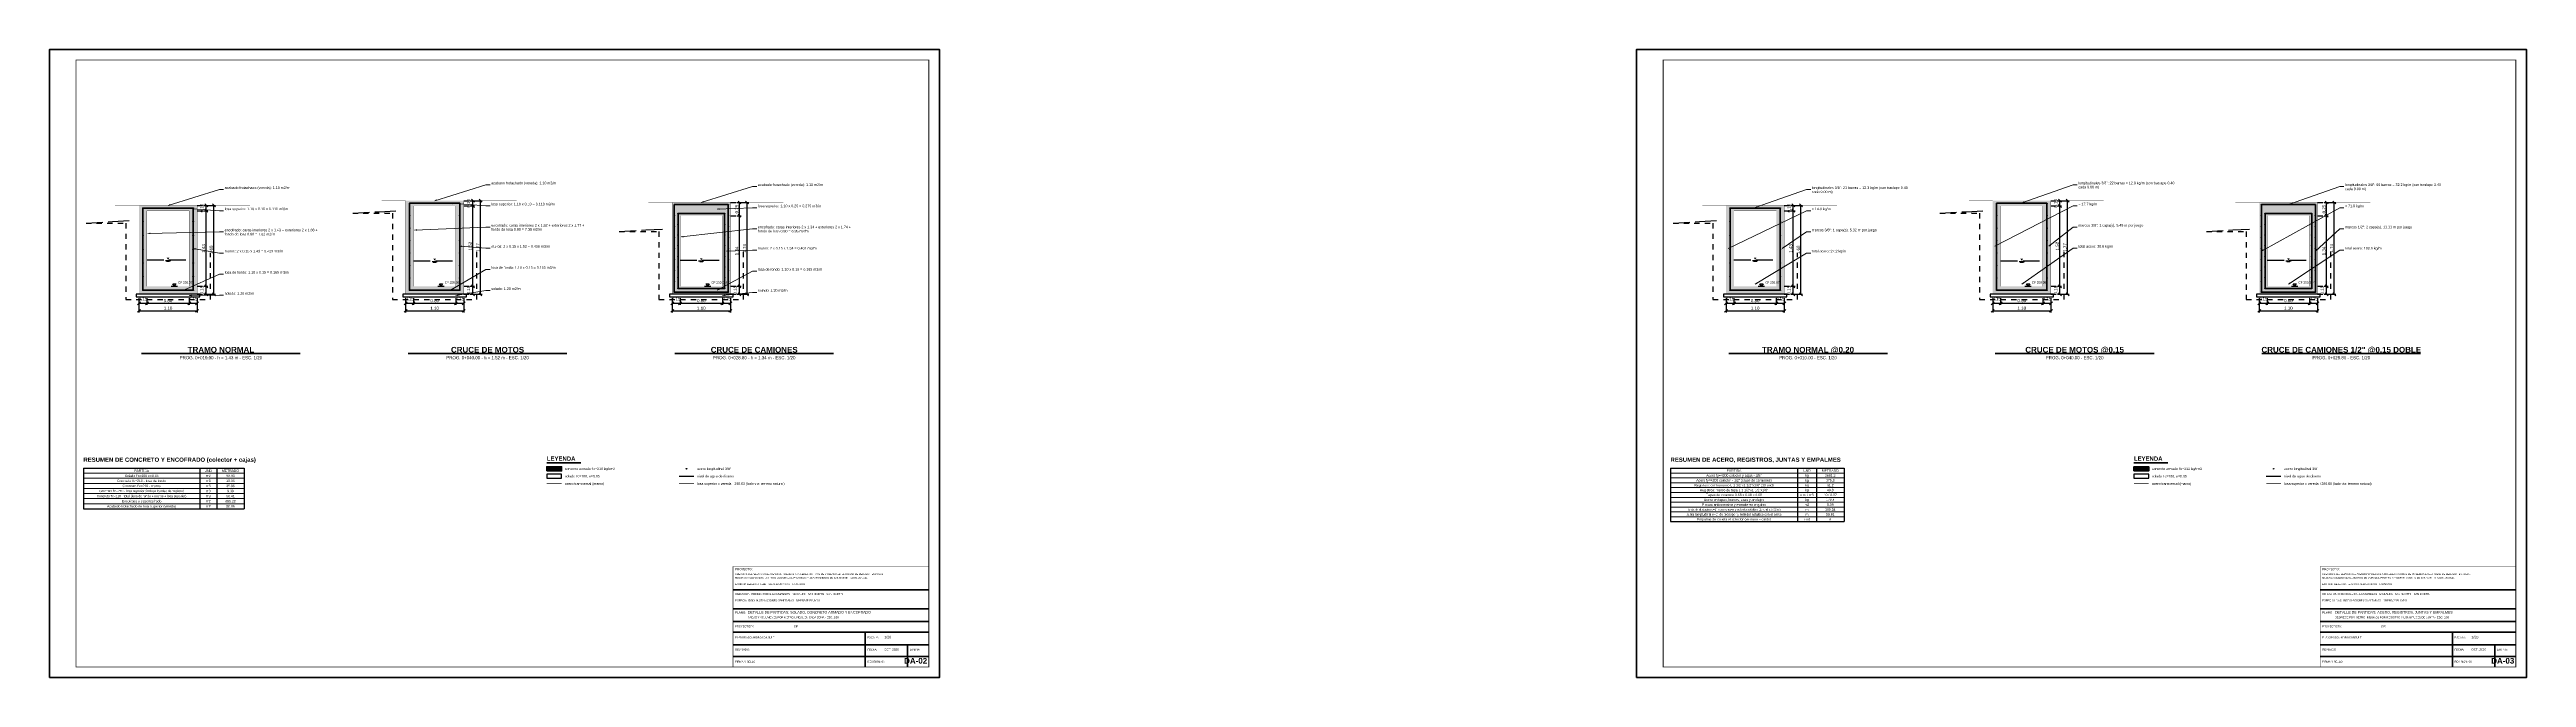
# Model space of a CAD drawing. Header units: metres. Extents: x 349021 to 349543, y 9281040 to 9281959.
# Drawn here: x 349100.98 to 349147.8, y 9281239.79 to 9281251.67 of the extents above; entities that cross this region are included whole.
import ezdxf
from ezdxf.enums import TextEntityAlignment as Align

# ---------------------------------------------------------------- set-up
doc = ezdxf.new("R2010")
doc.units = ezdxf.units.M
doc.header["$LTSCALE"] = 0.25
doc.linetypes.add('DASHED', pattern=[1.524, 1.27, -0.254])
doc.linetypes.add('HIDDEN', pattern=[0.375, 0.25, -0.125])
for name, color, linetype, lineweight in [('ACERO', 1, 'CONTINUOUS', 35), ('AGUA', 150, 'DASHED', 25), ('CONCRETO', 250, 'CONTINUOUS', 50), ('COTAS', 94, 'CONTINUOUS', 18), ('GRILLA', 9, 'CONTINUOUS', 13), ('LLAMADAS', 30, 'CONTINUOUS', 18), ('MARCO', 7, 'CONTINUOUS', 50), ('ROTULO', 7, 'CONTINUOUS', 35), ('TERRENO', 7, 'CONTINUOUS', 30), ('TITULOS', 160, 'CONTINUOUS', 35)]:
    doc.layers.add(name, color=color, linetype=linetype, lineweight=lineweight)
for name, color, linetype in [('ACERO-PUNTOS', 5, 'CONTINUOUS'), ('AGUA-SIMBOLO', 150, 'CONTINUOUS'), ('EXCAVACION', 8, 'HIDDEN'), ('GUITARRA', 8, 'CONTINUOUS'), ('LEYENDA', 7, 'CONTINUOUS'), ('NIVELES', 7, 'CONTINUOUS'), ('ROTULO-TEXTO', 7, 'CONTINUOUS'), ('SOLADO', 8, 'CONTINUOUS'), ('TERRENO-EXISTENTE', 8, 'DASHED'), ('TEXTOS', 7, 'CONTINUOUS')]:
    doc.layers.add(name, color=color, linetype=linetype)
doc.layers.add('CONCRETO-ACHURADO', color=8, linetype='CONTINUOUS', true_color=0xe2e2e2)
doc.styles.get("Standard").update_dxf_attribs({"font": 'arial.ttf'})
doc.styles.add('TITULOS', font='arialbd.ttf')
doc.dimstyles.new('COT-20', dxfattribs={"dimscale": 0.02, "dimtxt": 3, "dimasz": 2.2, "dimexe": 1.6, "dimexo": 1.2, "dimgap": 1, "dimtad": 1, "dimzin": 0, "dimdsep": 46, "dimtxsty": 'Standard', "dimtsz": 1.4, "dimcen": 2.5, "dimclrd": 256, "dimclre": 256, "dimclrt": 7, "dimazin": 3, "dimtfac": 1, "dimtmove": 0, "dimatfit": 3})

# ---------------------------------------------------------------- blocks, each defined once
blk = doc.blocks.new('ACERO-38')
at = {"layer": 'ACERO-PUNTOS'}
h = blk.add_hatch(color=5, dxfattribs=at)
h.dxf.hatch_style = 1
h.paths.add_polyline_path([(-0.00475, 0, 1), (0.00475, 0, 1)])
at = {"layer": 'ACERO-PUNTOS', "color": 5}
blk.add_circle((0, 0), 0.00475, dxfattribs=at)
blk = doc.blocks.new('SIMB-AGUA')
at = {"layer": 'AGUA-SIMBOLO'}
for p, q in [((-2.5, -0.6), (2.5, -0.6)), ((-1.5, -1.2), (1.5, -1.2))]:
    blk.add_line(p, q, dxfattribs=at)
blk.add_solid([(0, 0), (-1.2, 1.8), (1.2, 1.8)], dxfattribs=at)
blk = doc.blocks.new('SIMB-NIVEL')
at = {"layer": 'NIVELES'}
blk.add_line((-3, 0), (3, 0), dxfattribs=at)
blk.add_lwpolyline([(0, 0), (-1.5, 2.2), (1.5, 2.2)], close=True, dxfattribs=at)

msp = doc.modelspace()

# ---------------------------------------------------------------- hatches: boundary and pattern name
at = {"layer": 'CONCRETO-ACHURADO', "true_color": 0xe2e2e2}
h = msp.add_hatch(color=7, dxfattribs=at)
h.dxf.hatch_style = 1
h.paths.add_polyline_path([(349102.67, 9281248.62), (349103.77, 9281248.62), (349103.77, 9281248.72), (349102.67, 9281248.72)])
h = msp.add_hatch(color=7, dxfattribs=at)
h.dxf.hatch_style = 1
h.paths.add_polyline_path([(349102.67, 9281247.19), (349102.82, 9281247.19), (349102.82, 9281248.62), (349102.67, 9281248.62)])
h = msp.add_hatch(color=7, dxfattribs=at)
h.dxf.hatch_style = 1
h.paths.add_polyline_path([(349103.62, 9281247.19), (349103.77, 9281247.19), (349103.77, 9281248.62), (349103.62, 9281248.62)])
h = msp.add_hatch(color=7, dxfattribs=at)
h.dxf.hatch_style = 1
h.paths.add_polyline_path([(349107.71, 9281248.71), (349108.81, 9281248.71), (349108.81, 9281248.81), (349107.71, 9281248.81)])
h = msp.add_hatch(color=7, dxfattribs=at)
h.dxf.hatch_style = 1
h.paths.add_polyline_path([(349107.71, 9281247.19), (349107.86, 9281247.19), (349107.86, 9281248.71), (349107.71, 9281248.71)])
h = msp.add_hatch(color=7, dxfattribs=at)
h.dxf.hatch_style = 1
h.paths.add_polyline_path([(349108.66, 9281247.19), (349108.81, 9281247.19), (349108.81, 9281248.71), (349108.66, 9281248.71)])
h = msp.add_hatch(color=7, dxfattribs=at)
h.dxf.hatch_style = 1
h.paths.add_polyline_path([(349112.75, 9281248.526), (349113.85, 9281248.526), (349113.85, 9281248.776), (349112.75, 9281248.776)])
h = msp.add_hatch(color=7, dxfattribs=at)
h.dxf.hatch_style = 1
h.paths.add_polyline_path([(349112.75, 9281247.19), (349112.9, 9281247.19), (349112.9, 9281248.526), (349112.75, 9281248.526)])
h = msp.add_hatch(color=7, dxfattribs=at)
h.dxf.hatch_style = 1
h.paths.add_polyline_path([(349113.7, 9281247.19), (349113.85, 9281247.19), (349113.85, 9281248.526), (349113.7, 9281248.526)])
h = msp.add_hatch(color=7, dxfattribs=at)
h.dxf.hatch_style = 1
h.paths.add_polyline_path([(349132.67, 9281248.62), (349133.77, 9281248.62), (349133.77, 9281248.72), (349132.67, 9281248.72)])
h = msp.add_hatch(color=7, dxfattribs=at)
h.dxf.hatch_style = 1
h.paths.add_polyline_path([(349132.67, 9281247.19), (349132.82, 9281247.19), (349132.82, 9281248.62), (349132.67, 9281248.62)])
h = msp.add_hatch(color=7, dxfattribs=at)
h.dxf.hatch_style = 1
h.paths.add_polyline_path([(349133.62, 9281247.19), (349133.77, 9281247.19), (349133.77, 9281248.62), (349133.62, 9281248.62)])
h = msp.add_hatch(color=7, dxfattribs=at)
h.dxf.hatch_style = 1
h.paths.add_polyline_path([(349137.71, 9281248.71), (349138.81, 9281248.71), (349138.81, 9281248.81), (349137.71, 9281248.81)])
h = msp.add_hatch(color=7, dxfattribs=at)
h.dxf.hatch_style = 1
h.paths.add_polyline_path([(349137.71, 9281247.19), (349137.86, 9281247.19), (349137.86, 9281248.71), (349137.71, 9281248.71)])
h = msp.add_hatch(color=7, dxfattribs=at)
h.dxf.hatch_style = 1
h.paths.add_polyline_path([(349138.66, 9281247.19), (349138.81, 9281247.19), (349138.81, 9281248.71), (349138.66, 9281248.71)])
h = msp.add_hatch(color=7, dxfattribs=at)
h.dxf.hatch_style = 1
h.paths.add_polyline_path([(349142.75, 9281248.526), (349143.85, 9281248.526), (349143.85, 9281248.776), (349142.75, 9281248.776)])
h = msp.add_hatch(color=7, dxfattribs=at)
h.dxf.hatch_style = 1
h.paths.add_polyline_path([(349142.75, 9281247.19), (349142.9, 9281247.19), (349142.9, 9281248.526), (349142.75, 9281248.526)])
h = msp.add_hatch(color=7, dxfattribs=at)
h.dxf.hatch_style = 1
h.paths.add_polyline_path([(349143.7, 9281247.19), (349143.85, 9281247.19), (349143.85, 9281248.526), (349143.7, 9281248.526)])
h = msp.add_hatch(color=7, dxfattribs=at)
h.dxf.hatch_style = 1
h.paths.add_polyline_path([(349102.67, 9281247.04), (349103.77, 9281247.04), (349103.77, 9281247.19), (349102.67, 9281247.19)])
h = msp.add_hatch(color=7, dxfattribs=at)
h.dxf.hatch_style = 1
h.paths.add_polyline_path([(349107.71, 9281247.04), (349108.81, 9281247.04), (349108.81, 9281247.19), (349107.71, 9281247.19)])
h = msp.add_hatch(color=7, dxfattribs=at)
h.dxf.hatch_style = 1
h.paths.add_polyline_path([(349112.75, 9281247.04), (349113.85, 9281247.04), (349113.85, 9281247.19), (349112.75, 9281247.19)])
h = msp.add_hatch(color=7, dxfattribs=at)
h.dxf.hatch_style = 1
h.paths.add_polyline_path([(349132.67, 9281247.04), (349133.77, 9281247.04), (349133.77, 9281247.19), (349132.67, 9281247.19)])
h = msp.add_hatch(color=7, dxfattribs=at)
h.dxf.hatch_style = 1
h.paths.add_polyline_path([(349137.71, 9281247.04), (349138.81, 9281247.04), (349138.81, 9281247.19), (349137.71, 9281247.19)])
h = msp.add_hatch(color=7, dxfattribs=at)
h.dxf.hatch_style = 1
h.paths.add_polyline_path([(349142.75, 9281247.04), (349143.85, 9281247.04), (349143.85, 9281247.19), (349142.75, 9281247.19)])
h = msp.add_hatch(color=7, dxfattribs=at)
h.dxf.hatch_style = 1
h.paths.add_polyline_path([(349110.38, 9281243.698), (349110.66, 9281243.698), (349110.66, 9281243.778), (349110.38, 9281243.778)])
h = msp.add_hatch(color=7, dxfattribs=at)
h.dxf.hatch_style = 1
h.paths.add_polyline_path([(349140.38, 9281243.698), (349140.66, 9281243.698), (349140.66, 9281243.778), (349140.38, 9281243.778)])

# ---------------------------------------------------------------- linework, layer by layer
at = {"layer": 'ACERO'}
for points in [[(349102.745, 9281247.115), (349103.695, 9281247.115), (349103.695, 9281248.67), (349102.745, 9281248.67)], [(349107.785, 9281247.115), (349108.735, 9281247.115), (349108.735, 9281248.76), (349107.785, 9281248.76)], [(349112.79, 9281247.08), (349113.81, 9281247.08), (349113.81, 9281248.736), (349112.79, 9281248.736)], [(349112.86, 9281247.15), (349113.74, 9281247.15), (349113.74, 9281248.566), (349112.86, 9281248.566)], [(349132.745, 9281247.115), (349133.695, 9281247.115), (349133.695, 9281248.67), (349132.745, 9281248.67)], [(349137.785, 9281247.115), (349138.735, 9281247.115), (349138.735, 9281248.76), (349137.785, 9281248.76)], [(349142.79, 9281247.08), (349143.81, 9281247.08), (349143.81, 9281248.736), (349142.79, 9281248.736)], [(349142.86, 9281247.15), (349143.74, 9281247.15), (349143.74, 9281248.566), (349142.86, 9281248.566)]]:
    msp.add_lwpolyline(points, close=True, dxfattribs=at)
at = {"layer": 'ACERO', "const_width": 0.014}
for points in [[(349110.38, 9281243.457), (349110.66, 9281243.457)], [(349140.38, 9281243.457), (349140.66, 9281243.457)]]:
    msp.add_lwpolyline(points, dxfattribs=at)
at = {"layer": 'AGUA'}
for p, q in [((349102.82, 9281247.693), (349103.62, 9281247.693)), ((349107.86, 9281247.674), (349108.66, 9281247.674)), ((349112.9, 9281247.683), (349113.7, 9281247.683)), ((349132.82, 9281247.693), (349133.62, 9281247.693)), ((349137.86, 9281247.674), (349138.66, 9281247.674)), ((349142.9, 9281247.683), (349143.7, 9281247.683)), ((349112.88, 9281243.598), (349113.16, 9281243.598)), ((349142.88, 9281243.598), (349143.16, 9281243.598))]:
    msp.add_line(p, q, dxfattribs=at)
at = {"layer": 'CONCRETO', "const_width": 0.004}
for points in [[(349102.67, 9281247.04), (349103.77, 9281247.04), (349103.77, 9281248.72), (349102.67, 9281248.72)], [(349102.82, 9281247.19), (349103.62, 9281247.19), (349103.62, 9281248.62), (349102.82, 9281248.62)], [(349107.71, 9281247.04), (349108.81, 9281247.04), (349108.81, 9281248.81), (349107.71, 9281248.81)], [(349107.86, 9281247.19), (349108.66, 9281247.19), (349108.66, 9281248.71), (349107.86, 9281248.71)], [(349112.75, 9281247.04), (349113.85, 9281247.04), (349113.85, 9281248.776), (349112.75, 9281248.776)], [(349112.9, 9281247.19), (349113.7, 9281247.19), (349113.7, 9281248.526), (349112.9, 9281248.526)], [(349132.67, 9281247.04), (349133.77, 9281247.04), (349133.77, 9281248.72), (349132.67, 9281248.72)], [(349132.82, 9281247.19), (349133.62, 9281247.19), (349133.62, 9281248.62), (349132.82, 9281248.62)], [(349137.71, 9281247.04), (349138.81, 9281247.04), (349138.81, 9281248.81), (349137.71, 9281248.81)], [(349137.86, 9281247.19), (349138.66, 9281247.19), (349138.66, 9281248.71), (349137.86, 9281248.71)], [(349142.75, 9281247.04), (349143.85, 9281247.04), (349143.85, 9281248.776), (349142.75, 9281248.776)], [(349142.9, 9281247.19), (349143.7, 9281247.19), (349143.7, 9281248.526), (349142.9, 9281248.526)]]:
    msp.add_lwpolyline(points, close=True, dxfattribs=at)
at = {"layer": 'CONCRETO'}
for points in [[(349110.38, 9281243.698), (349110.66, 9281243.698), (349110.66, 9281243.778), (349110.38, 9281243.778)], [(349140.38, 9281243.698), (349140.66, 9281243.698), (349140.66, 9281243.778), (349140.38, 9281243.778)]]:
    msp.add_lwpolyline(points, close=True, dxfattribs=at)
at = {"layer": 'EXCAVACION'}
for points in [[(349106.71, 9281248.571), (349107.46, 9281248.571), (349107.46, 9281246.94), (349109.06, 9281246.94), (349109.06, 9281247.91)], [(349136.71, 9281248.571), (349137.46, 9281248.571), (349137.46, 9281246.94), (349139.06, 9281246.94), (349139.06, 9281247.91)], [(349101.67, 9281248.386), (349102.42, 9281248.386), (349102.42, 9281246.94), (349104.02, 9281246.94), (349104.02, 9281247.82)], [(349111.75, 9281248.226), (349112.5, 9281248.226), (349112.5, 9281246.94), (349114.1, 9281246.94), (349114.1, 9281247.876)], [(349131.67, 9281248.386), (349132.42, 9281248.386), (349132.42, 9281246.94), (349134.02, 9281246.94), (349134.02, 9281247.82)], [(349141.75, 9281248.226), (349142.5, 9281248.226), (349142.5, 9281246.94), (349144.1, 9281246.94), (349144.1, 9281247.876)]]:
    msp.add_lwpolyline(points, dxfattribs=at)
at = {"layer": 'GRILLA'}
for p, q in [((349101.62, 9281243.654), (349104.66, 9281243.654)), ((349101.62, 9281243.558), (349104.66, 9281243.558)), ((349101.62, 9281243.462), (349104.66, 9281243.462)), ((349101.62, 9281243.366), (349104.66, 9281243.366)), ((349131.62, 9281243.658), (349134.9, 9281243.658)), ((349131.62, 9281243.566), (349134.9, 9281243.566)), ((349131.62, 9281243.474), (349134.9, 9281243.474)), ((349131.62, 9281243.382), (349134.9, 9281243.382)), ((349101.62, 9281243.27), (349104.66, 9281243.27)), ((349101.62, 9281243.174), (349104.66, 9281243.174)), ((349101.62, 9281243.078), (349104.66, 9281243.078)), ((349131.62, 9281243.29), (349134.9, 9281243.29)), ((349131.62, 9281243.198), (349134.9, 9281243.198)), ((349131.62, 9281243.106), (349134.9, 9281243.106)), ((349131.62, 9281243.014), (349134.9, 9281243.014)), ((349131.62, 9281242.922), (349134.9, 9281242.922)), ((349131.62, 9281242.83), (349134.9, 9281242.83))]:
    msp.add_line(p, q, dxfattribs=at)
at = {"layer": 'GUITARRA'}
for p, q in [((349103.77, 9281248.72), (349103.87, 9281248.72)), ((349103.77, 9281248.62), (349103.87, 9281248.62)), ((349108.81, 9281248.81), (349108.91, 9281248.81)), ((349108.81, 9281248.71), (349108.91, 9281248.71)), ((349113.85, 9281248.776), (349113.95, 9281248.776)), ((349113.85, 9281248.526), (349113.95, 9281248.526)), ((349133.77, 9281248.72), (349133.87, 9281248.72)), ((349133.77, 9281248.62), (349133.87, 9281248.62)), ((349138.81, 9281248.81), (349138.91, 9281248.81)), ((349138.81, 9281248.71), (349138.91, 9281248.71)), ((349143.85, 9281248.776), (349143.95, 9281248.776)), ((349143.85, 9281248.526), (349143.95, 9281248.526)), ((349103.77, 9281247.19), (349103.87, 9281247.19)), ((349108.81, 9281247.19), (349108.91, 9281247.19)), ((349113.85, 9281247.19), (349113.95, 9281247.19)), ((349133.77, 9281247.19), (349133.87, 9281247.19)), ((349138.81, 9281247.19), (349138.91, 9281247.19)), ((349143.85, 9281247.19), (349143.95, 9281247.19)), ((349103.77, 9281247.04), (349103.87, 9281247.04)), ((349108.81, 9281247.04), (349108.91, 9281247.04)), ((349113.85, 9281247.04), (349113.95, 9281247.04)), ((349133.77, 9281247.04), (349133.87, 9281247.04)), ((349138.81, 9281247.04), (349138.91, 9281247.04)), ((349143.85, 9281247.04), (349143.95, 9281247.04))]:
    msp.add_line(p, q, dxfattribs=at)
at = {"layer": 'LLAMADAS'}
for p, q in [((349104.19, 9281249.02), (349103.22, 9281248.72)), ((349104.27, 9281249.02), (349104.19, 9281249.02)), ((349109.23, 9281249.11), (349108.26, 9281248.81)), ((349109.31, 9281249.11), (349109.23, 9281249.11)), ((349114.27, 9281249.076), (349113.3, 9281248.776)), ((349114.35, 9281249.076), (349114.27, 9281249.076)), ((349134.19, 9281249.02), (349133.22, 9281248.68)), ((349134.27, 9281249.02), (349134.19, 9281249.02)), ((349139.23, 9281249.11), (349138.26, 9281248.77)), ((349139.31, 9281249.11), (349139.23, 9281249.11)), ((349144.27, 9281249.076), (349143.3, 9281248.736)), ((349144.35, 9281249.076), (349144.27, 9281249.076)), ((349104.19, 9281248.62), (349103.52, 9281248.67)), ((349104.27, 9281248.62), (349104.19, 9281248.62)), ((349109.23, 9281248.71), (349108.56, 9281248.76)), ((349109.31, 9281248.71), (349109.23, 9281248.71)), ((349114.27, 9281248.676), (349113.6, 9281248.651)), ((349114.35, 9281248.676), (349114.27, 9281248.676)), ((349134.19, 9281248.62), (349132.71, 9281247.905)), ((349134.27, 9281248.62), (349134.19, 9281248.62)), ((349139.23, 9281248.71), (349137.75, 9281247.95)), ((349139.31, 9281248.71), (349139.23, 9281248.71)), ((349144.27, 9281248.676), (349142.79, 9281247.858)), ((349144.35, 9281248.676), (349144.27, 9281248.676)), ((349104.19, 9281248.22), (349102.84, 9281248.191)), ((349104.27, 9281248.22), (349104.19, 9281248.22)), ((349109.23, 9281248.31), (349107.88, 9281248.254)), ((349109.31, 9281248.31), (349109.23, 9281248.31)), ((349114.27, 9281248.276), (349112.92, 9281248.125)), ((349114.35, 9281248.276), (349114.27, 9281248.276)), ((349134.19, 9281248.22), (349133.73, 9281247.905)), ((349134.27, 9281248.22), (349134.19, 9281248.22)), ((349139.23, 9281248.31), (349138.77, 9281247.95)), ((349139.31, 9281248.31), (349139.23, 9281248.31)), ((349144.27, 9281248.276), (349143.81, 9281247.858)), ((349144.35, 9281248.276), (349144.27, 9281248.276)), ((349104.19, 9281247.82), (349103.695, 9281247.905)), ((349104.27, 9281247.82), (349104.19, 9281247.82)), ((349109.23, 9281247.91), (349108.735, 9281247.95)), ((349109.31, 9281247.91), (349109.23, 9281247.91)), ((349114.27, 9281247.876), (349113.775, 9281247.858)), ((349114.35, 9281247.876), (349114.27, 9281247.876)), ((349134.19, 9281247.82), (349133.22, 9281247.23)), ((349134.27, 9281247.82), (349134.19, 9281247.82)), ((349139.23, 9281247.91), (349138.26, 9281247.23)), ((349139.31, 9281247.91), (349139.23, 9281247.91)), ((349144.27, 9281247.876), (349143.3, 9281247.23)), ((349144.35, 9281247.876), (349144.27, 9281247.876)), ((349104.19, 9281247.42), (349103.52, 9281247.115)), ((349104.27, 9281247.42), (349104.19, 9281247.42)), ((349109.23, 9281247.51), (349108.56, 9281247.115)), ((349109.23, 9281247.11), (349108.66, 9281247.015)), ((349109.31, 9281247.51), (349109.23, 9281247.51)), ((349109.31, 9281247.11), (349109.23, 9281247.11)), ((349114.27, 9281247.476), (349113.6, 9281247.115)), ((349114.27, 9281247.076), (349113.7, 9281247.015)), ((349114.35, 9281247.476), (349114.27, 9281247.476)), ((349114.35, 9281247.076), (349114.27, 9281247.076)), ((349104.19, 9281247.02), (349103.62, 9281247.015)), ((349104.27, 9281247.02), (349104.19, 9281247.02))]:
    msp.add_line(p, q, dxfattribs=at)
for points in [[(349103.22, 9281248.72), (349103.267, 9281248.718), (349103.257, 9281248.748)], [(349103.52, 9281248.67), (349103.563, 9281248.651), (349103.565, 9281248.682)], [(349108.26, 9281248.81), (349108.307, 9281248.808), (349108.297, 9281248.838)], [(349108.56, 9281248.76), (349108.603, 9281248.741), (349108.605, 9281248.772)], [(349113.3, 9281248.776), (349113.347, 9281248.775), (349113.337, 9281248.804)], [(349113.6, 9281248.651), (349113.645, 9281248.638), (349113.643, 9281248.668)], [(349133.22, 9281248.68), (349133.267, 9281248.68), (349133.256, 9281248.709)], [(349138.26, 9281248.77), (349138.307, 9281248.77), (349138.296, 9281248.799)], [(349143.3, 9281248.736), (349143.347, 9281248.736), (349143.336, 9281248.765)], [(349102.84, 9281248.191), (349102.884, 9281248.177), (349102.884, 9281248.207)], [(349107.88, 9281248.254), (349107.925, 9281248.24), (349107.923, 9281248.271)], [(349112.92, 9281248.125), (349112.965, 9281248.115), (349112.962, 9281248.146)], [(349103.695, 9281247.905), (349103.736, 9281247.882), (349103.741, 9281247.913)], [(349108.735, 9281247.95), (349108.778, 9281247.931), (349108.78, 9281247.962)], [(349113.775, 9281247.858), (349113.82, 9281247.844), (349113.818, 9281247.875)], [(349132.71, 9281247.905), (349132.756, 9281247.91), (349132.743, 9281247.938)], [(349133.73, 9281247.905), (349133.775, 9281247.917), (349133.758, 9281247.943)], [(349137.75, 9281247.95), (349137.796, 9281247.956), (349137.782, 9281247.984)], [(349138.77, 9281247.95), (349138.814, 9281247.965), (349138.795, 9281247.989)], [(349142.79, 9281247.858), (349142.836, 9281247.866), (349142.821, 9281247.893)], [(349143.81, 9281247.858), (349143.853, 9281247.876), (349143.832, 9281247.899)], [(349103.52, 9281247.115), (349103.566, 9281247.119), (349103.554, 9281247.147)], [(349108.56, 9281247.115), (349108.606, 9281247.124), (349108.59, 9281247.151)], [(349113.6, 9281247.115), (349113.646, 9281247.122), (349113.631, 9281247.149)], [(349133.22, 9281247.23), (349133.266, 9281247.24), (349133.25, 9281247.266)], [(349138.26, 9281247.23), (349138.305, 9281247.243), (349138.287, 9281247.268)], [(349143.3, 9281247.23), (349143.345, 9281247.242), (349143.328, 9281247.267)], [(349103.62, 9281247.015), (349103.664, 9281247), (349103.664, 9281247.031)], [(349108.66, 9281247.015), (349108.706, 9281247.007), (349108.701, 9281247.037)], [(349113.7, 9281247.015), (349113.745, 9281247.004), (349113.742, 9281247.035)]]:
    msp.add_solid(points, dxfattribs=at)
at = {"layer": 'MARCO'}
for points in [[(349100.98, 9281239.79), (349117.8, 9281239.79), (349117.8, 9281251.67), (349100.98, 9281251.67)], [(349130.98, 9281239.79), (349147.8, 9281239.79), (349147.8, 9281251.67), (349130.98, 9281251.67)]]:
    msp.add_lwpolyline(points, close=True, dxfattribs=at)
at = {"layer": 'MARCO', "const_width": 0.016}
for points in [[(349101.48, 9281239.99), (349117.6, 9281239.99), (349117.6, 9281251.47), (349101.48, 9281251.47)], [(349131.48, 9281239.99), (349147.6, 9281239.99), (349147.6, 9281251.47), (349131.48, 9281251.47)]]:
    msp.add_lwpolyline(points, close=True, dxfattribs=at)
at = {"layer": 'ROTULO'}
for p, q in [((349113.9, 9281241.45), (349117.6, 9281241.45)), ((349143.9, 9281241.45), (349147.6, 9281241.45)), ((349113.9, 9281241.09), (349117.6, 9281241.09)), ((349143.9, 9281241.09), (349147.6, 9281241.09)), ((349113.9, 9281240.85), (349117.6, 9281240.85)), ((349113.9, 9281240.65), (349117.6, 9281240.65)), ((349116.4, 9281240.65), (349116.4, 9281239.99)), ((349143.9, 9281240.85), (349147.6, 9281240.85)), ((349143.9, 9281240.65), (349147.6, 9281240.65)), ((349146.4, 9281240.65), (349146.4, 9281239.99)), ((349113.9, 9281240.41), (349117.6, 9281240.41)), ((349113.9, 9281240.19), (349117.6, 9281240.19)), ((349117.2, 9281240.41), (349117.2, 9281239.99)), ((349143.9, 9281240.41), (349147.6, 9281240.41)), ((349143.9, 9281240.19), (349147.6, 9281240.19)), ((349147.2, 9281240.41), (349147.2, 9281239.99))]:
    msp.add_line(p, q, dxfattribs=at)
at = {"layer": 'ROTULO', "const_width": 0.01}
for points in [[(349113.9, 9281239.99), (349117.6, 9281239.99), (349117.6, 9281241.89), (349113.9, 9281241.89)], [(349143.9, 9281239.99), (349147.6, 9281239.99), (349147.6, 9281241.89), (349143.9, 9281241.89)]]:
    msp.add_lwpolyline(points, close=True, dxfattribs=at)
at = {"layer": 'SOLADO'}
for points in [[(349102.62, 9281246.99), (349103.82, 9281246.99), (349103.82, 9281247.04), (349102.62, 9281247.04)], [(349107.66, 9281246.99), (349108.86, 9281246.99), (349108.86, 9281247.04), (349107.66, 9281247.04)], [(349112.7, 9281246.99), (349113.9, 9281246.99), (349113.9, 9281247.04), (349112.7, 9281247.04)], [(349132.62, 9281246.99), (349133.82, 9281246.99), (349133.82, 9281247.04), (349132.62, 9281247.04)], [(349137.66, 9281246.99), (349138.86, 9281246.99), (349138.86, 9281247.04), (349137.66, 9281247.04)], [(349142.7, 9281246.99), (349143.9, 9281246.99), (349143.9, 9281247.04), (349142.7, 9281247.04)], [(349110.38, 9281243.558), (349110.66, 9281243.558), (349110.66, 9281243.638), (349110.38, 9281243.638)], [(349140.38, 9281243.558), (349140.66, 9281243.558), (349140.66, 9281243.638), (349140.38, 9281243.638)]]:
    msp.add_lwpolyline(points, close=True, dxfattribs=at)
at = {"layer": 'TERRENO'}
for points, const_width in [([(349102.22, 9281248.72), (349102.67, 9281248.72)], 0.006), ([(349103.77, 9281248.72), (349104.77, 9281248.72)], 0.006), ([(349107.26, 9281248.81), (349107.71, 9281248.81)], 0.006), ([(349108.81, 9281248.81), (349109.81, 9281248.81)], 0.006), ([(349112.3, 9281248.776), (349112.75, 9281248.776)], 0.006), ([(349113.85, 9281248.776), (349114.85, 9281248.776)], 0.006), ([(349132.22, 9281248.72), (349132.67, 9281248.72)], 0.006), ([(349133.77, 9281248.72), (349134.77, 9281248.72)], 0.006), ([(349137.26, 9281248.81), (349137.71, 9281248.81)], 0.006), ([(349138.81, 9281248.81), (349139.81, 9281248.81)], 0.006), ([(349142.3, 9281248.776), (349142.75, 9281248.776)], 0.006), ([(349143.85, 9281248.776), (349144.85, 9281248.776)], 0.006), ([(349112.88, 9281243.457), (349113.16, 9281243.457)], 0.014), ([(349142.88, 9281243.457), (349143.16, 9281243.457)], 0.014)]:
    msp.add_lwpolyline(points, dxfattribs=dict(at, const_width=const_width))
at = {"layer": 'TERRENO-EXISTENTE'}
for points in [[(349106.71, 9281248.571), (349107.21, 9281248.601), (349107.56, 9281248.621)], [(349136.71, 9281248.571), (349137.21, 9281248.601), (349137.56, 9281248.621)], [(349101.67, 9281248.386), (349102.17, 9281248.416), (349102.52, 9281248.436)], [(349111.75, 9281248.226), (349112.25, 9281248.256), (349112.6, 9281248.276)], [(349131.67, 9281248.386), (349132.17, 9281248.416), (349132.52, 9281248.436)], [(349141.75, 9281248.226), (349142.25, 9281248.256), (349142.6, 9281248.276)]]:
    msp.add_lwpolyline(points, dxfattribs=at)
at = {"layer": 'TEXTOS'}
for p, q in [((349101.62, 9281243.75), (349104.66, 9281243.75)), ((349101.62, 9281243.75), (349101.62, 9281242.982)), ((349103.82, 9281243.75), (349103.82, 9281242.982)), ((349104.14, 9281243.75), (349104.14, 9281242.982)), ((349104.66, 9281243.75), (349104.66, 9281242.982)), ((349131.62, 9281243.75), (349134.9, 9281243.75)), ((349131.62, 9281243.75), (349131.62, 9281242.738)), ((349134.02, 9281243.75), (349134.02, 9281242.738)), ((349134.38, 9281243.75), (349134.38, 9281242.738)), ((349134.9, 9281243.75), (349134.9, 9281242.738)), ((349101.62, 9281242.982), (349104.66, 9281242.982)), ((349131.62, 9281242.738), (349134.9, 9281242.738))]:
    msp.add_line(p, q, dxfattribs=at)
at = {"layer": 'TITULOS'}
for p, q in [((349102.72, 9281245.92), (349105.72, 9281245.92)), ((349107.76, 9281245.92), (349110.76, 9281245.92)), ((349112.8, 9281245.92), (349115.8, 9281245.92)), ((349132.72, 9281245.92), (349135.72, 9281245.92)), ((349137.76, 9281245.92), (349140.76, 9281245.92)), ((349142.8, 9281245.92), (349145.8, 9281245.92)), ((349110.38, 9281243.85), (349111.02, 9281243.85)), ((349140.38, 9281243.85), (349141.02, 9281243.85))]:
    msp.add_line(p, q, dxfattribs=at)

# ---------------------------------------------------------------- block references
for p in [(349102.745, 9281248.67), (349102.982, 9281248.67), (349103.22, 9281248.67), (349103.457, 9281248.67), (349103.695, 9281248.67), (349107.785, 9281248.76), (349107.785, 9281248.525), (349108.023, 9281248.76), (349108.26, 9281248.76), (349108.497, 9281248.76), (349108.735, 9281248.76), (349108.735, 9281248.525), (349112.79, 9281248.736), (349112.79, 9281248.529), (349112.86, 9281248.566), (349112.994, 9281248.736), (349113.08, 9281248.566), (349113.198, 9281248.736), (349113.3, 9281248.566), (349113.402, 9281248.736), (349113.52, 9281248.566), (349113.606, 9281248.736), (349113.74, 9281248.566), (349113.81, 9281248.736), (349113.81, 9281248.529), (349132.745, 9281248.67), (349132.982, 9281248.67), (349133.22, 9281248.67), (349133.457, 9281248.67), (349133.695, 9281248.67), (349137.785, 9281248.76), (349137.785, 9281248.525), (349138.023, 9281248.76), (349138.26, 9281248.76), (349138.497, 9281248.76), (349138.735, 9281248.76), (349138.735, 9281248.525), (349142.79, 9281248.736), (349142.79, 9281248.529), (349142.86, 9281248.566), (349142.994, 9281248.736), (349143.08, 9281248.566), (349143.198, 9281248.736), (349143.3, 9281248.566), (349143.402, 9281248.736), (349143.52, 9281248.566), (349143.606, 9281248.736), (349143.74, 9281248.566), (349143.81, 9281248.736), (349143.81, 9281248.529), (349102.745, 9281248.411), (349102.745, 9281248.152), (349103.695, 9281248.411), (349103.695, 9281248.152), (349107.785, 9281248.29), (349107.785, 9281248.055), (349108.735, 9281248.29), (349108.735, 9281248.055), (349112.79, 9281248.322), (349112.79, 9281248.115), (349112.86, 9281248.364), (349112.86, 9281248.162), (349113.74, 9281248.364), (349113.74, 9281248.162), (349113.81, 9281248.322), (349113.81, 9281248.115), (349132.745, 9281248.411), (349132.745, 9281248.152), (349133.695, 9281248.411), (349133.695, 9281248.152), (349137.785, 9281248.29), (349137.785, 9281248.055), (349138.735, 9281248.29), (349138.735, 9281248.055), (349142.79, 9281248.322), (349142.79, 9281248.115), (349142.86, 9281248.364), (349142.86, 9281248.162), (349143.74, 9281248.364), (349143.74, 9281248.162), (349143.81, 9281248.322), (349143.81, 9281248.115), (349102.745, 9281247.892), (349102.745, 9281247.633), (349103.695, 9281247.892), (349103.695, 9281247.633), (349107.785, 9281247.82), (349107.785, 9281247.585), (349108.735, 9281247.82), (349108.735, 9281247.585), (349112.79, 9281247.908), (349112.79, 9281247.701), (349112.86, 9281247.959), (349112.86, 9281247.757), (349112.86, 9281247.555), (349113.74, 9281247.959), (349113.74, 9281247.757), (349113.74, 9281247.555), (349113.81, 9281247.908), (349113.81, 9281247.701), (349132.745, 9281247.892), (349132.745, 9281247.633), (349133.695, 9281247.892), (349133.695, 9281247.633), (349137.785, 9281247.82), (349137.785, 9281247.585), (349138.735, 9281247.82), (349138.735, 9281247.585), (349142.79, 9281247.908), (349142.79, 9281247.701), (349142.86, 9281247.959), (349142.86, 9281247.757), (349142.86, 9281247.555), (349143.74, 9281247.959), (349143.74, 9281247.757), (349143.74, 9281247.555), (349143.81, 9281247.908), (349143.81, 9281247.701), (349102.745, 9281247.374), (349102.745, 9281247.115), (349102.982, 9281247.115), (349103.22, 9281247.115), (349103.457, 9281247.115), (349103.695, 9281247.374), (349103.695, 9281247.115), (349107.785, 9281247.35), (349107.785, 9281247.115), (349108.023, 9281247.115), (349108.26, 9281247.115), (349108.497, 9281247.115), (349108.735, 9281247.35), (349108.735, 9281247.115), (349112.79, 9281247.494), (349112.79, 9281247.287), (349112.79, 9281247.08), (349112.86, 9281247.352), (349112.86, 9281247.15), (349112.994, 9281247.08), (349113.08, 9281247.15), (349113.198, 9281247.08), (349113.3, 9281247.15), (349113.402, 9281247.08), (349113.52, 9281247.15), (349113.606, 9281247.08), (349113.74, 9281247.352), (349113.74, 9281247.15), (349113.81, 9281247.494), (349113.81, 9281247.287), (349113.81, 9281247.08), (349132.745, 9281247.374), (349132.745, 9281247.115), (349132.982, 9281247.115), (349133.22, 9281247.115), (349133.457, 9281247.115), (349133.695, 9281247.374), (349133.695, 9281247.115), (349137.785, 9281247.35), (349137.785, 9281247.115), (349138.023, 9281247.115), (349138.26, 9281247.115), (349138.497, 9281247.115), (349138.735, 9281247.35), (349138.735, 9281247.115), (349142.79, 9281247.494), (349142.79, 9281247.287), (349142.79, 9281247.08), (349142.86, 9281247.352), (349142.86, 9281247.15), (349142.994, 9281247.08), (349143.08, 9281247.15), (349143.198, 9281247.08), (349143.3, 9281247.15), (349143.402, 9281247.08), (349143.52, 9281247.15), (349143.606, 9281247.08), (349143.74, 9281247.352), (349143.74, 9281247.15), (349143.81, 9281247.494), (349143.81, 9281247.287), (349143.81, 9281247.08)]:
    msp.add_blockref('ACERO-38', p)
at = {"xscale": 0.02, "yscale": 0.02}
for p in [(349103.22, 9281247.693), (349108.26, 9281247.674), (349113.3, 9281247.683), (349133.22, 9281247.693), (349138.26, 9281247.674), (349143.3, 9281247.683)]:
    msp.add_blockref('SIMB-AGUA', p, dxfattribs=at)
at = {"layer": 'ACERO-PUNTOS'}
for p in [(349113.02, 9281243.738), (349143.02, 9281243.738)]:
    msp.add_blockref('ACERO-38', p, dxfattribs=at)
at = {"layer": 'NIVELES', "xscale": 0.02, "yscale": 0.02}
for p in [(349103.34, 9281247.19), (349108.38, 9281247.19), (349113.42, 9281247.19), (349133.34, 9281247.19), (349138.38, 9281247.19), (349143.42, 9281247.19)]:
    msp.add_blockref('SIMB-NIVEL', p, dxfattribs=at)

# ---------------------------------------------------------------- texts
at = {"layer": 'LEYENDA'}
for s, p in [("solado f'c=100, e=0.05", (349110.72, 9281243.598)), ("concreto armado f'c=210 kg/cm2", (349110.72, 9281243.738)), ('acero transversal (marco)', (349110.72, 9281243.457)), ('acero longitudinal 3/8"', (349113.22, 9281243.738)), ('nivel de agua de diseno', (349113.22, 9281243.598)), ('losa superior = vereda +260.60 (lado via: terreno natural)', (349113.22, 9281243.457)), ("solado f'c=100, e=0.05", (349140.72, 9281243.598)), ("concreto armado f'c=210 kg/cm2", (349140.72, 9281243.738)), ('acero transversal (marco)', (349140.72, 9281243.457)), ('acero longitudinal 3/8"', (349143.22, 9281243.738)), ('nivel de agua de diseno', (349143.22, 9281243.598)), ('losa superior = vereda +260.60 (lado via: terreno natural)', (349143.22, 9281243.457))]:
    msp.add_text(s, height=0.0468, dxfattribs=at).set_placement(p, align=Align.MIDDLE_LEFT)
at = {"layer": 'NIVELES'}
for s, p in [('CF 259.070', (349103.41, 9281247.242)), ('CF 258.980', (349108.45, 9281247.242)), ('CF 259.014', (349113.49, 9281247.242)), ('CF 259.070', (349133.41, 9281247.242)), ('CF 258.980', (349138.45, 9281247.242)), ('CF 259.014', (349143.49, 9281247.242))]:
    msp.add_text(s, height=0.0416, dxfattribs=at).set_placement(p)
at = {"layer": 'ROTULO-TEXTO'}
for s, height, p in [('CREACION DEL SERVICIO DE ATENCION INTEGRAL A MUJERES VICTIMAS DE VIOLENCIA EN EL HOGAR DE REFUGIO TEMPORAL', 0.032, (349113.94, 9281241.73)), ('MUJERES VIOLENTADAS, DISTRITO DE MORALES, PROVINCIA Y DEPARTAMENTO DE SAN MARTIN - CUI N. 2675514', 0.032, (349113.94, 9281241.66)), ('ENTIDAD: GERENCIA TERRITORIAL BAJO MAYO - TARAPOTO', 0.032, (349113.94, 9281241.54)), ('PROYECTO:', 0.04, (349113.94, 9281241.82)), ('CREACION DEL SERVICIO DE ATENCION INTEGRAL A MUJERES VICTIMAS DE VIOLENCIA EN EL HOGAR DE REFUGIO TEMPORAL', 0.032, (349143.94, 9281241.73)), ('MUJERES VIOLENTADAS, DISTRITO DE MORALES, PROVINCIA Y DEPARTAMENTO DE SAN MARTIN - CUI N. 2675514', 0.032, (349143.94, 9281241.66)), ('ENTIDAD: GERENCIA TERRITORIAL BAJO MAYO - TARAPOTO', 0.032, (349143.94, 9281241.54)), ('PROYECTO:', 0.04, (349143.94, 9281241.82)), ('UBICACION: PREDIO RURAL LOS MANGOS - MORALES - SAN MARTIN - SAN MARTIN', 0.036, (349113.94, 9281241.35)), ('ESPECIALIDAD: INSTALACIONES SANITARIAS - DRENAJE PLUVIAL', 0.036, (349113.94, 9281241.23)), ('PLANO:', 0.04, (349113.94, 9281241)), ('DETALLE DE PARTIDAS: SOLADO, CONCRETO ARMADO Y ENCOFRADO', 0.048, (349114.18, 9281241)), ('UBICACION: PREDIO RURAL LOS MANGOS - MORALES - SAN MARTIN - SAN MARTIN', 0.036, (349143.94, 9281241.35)), ('ESPECIALIDAD: INSTALACIONES SANITARIAS - DRENAJE PLUVIAL', 0.036, (349143.94, 9281241.23)), ('PLANO:', 0.04, (349143.94, 9281241)), ('DETALLE DE PARTIDAS: ACERO, REGISTROS, JUNTAS Y EMPALMES', 0.048, (349144.18, 9281241)), ('PROYECTISTA: ______________________        CIP: ________', 0.036, (349113.94, 9281240.74)), ('ELABORADO: HIDROCONSULT', 0.036, (349113.94, 9281240.53)), ('AREAS Y VOLUMENES POR METRO LINEAL EN CADA ZONA - ESC. 1/20', 0.036, (349114.18, 9281240.91)), ('ESCALA:', 0.036, (349116.44, 9281240.53)), ('1/20', 0.048, (349116.76, 9281240.53)), ('PROYECTISTA: ______________________        CIP: ________', 0.036, (349143.94, 9281240.74)), ('ELABORADO: HIDROCONSULT', 0.036, (349143.94, 9281240.53)), ('DESPIECE POR METRO, INSUMOS POR REGISTRO Y LONGITUDES DE JUNTA - ESC. 1/20', 0.036, (349144.18, 9281240.91)), ('ESCALA:', 0.036, (349146.44, 9281240.53)), ('1/20', 0.048, (349146.76, 9281240.53)), ('REVISADO: ________________', 0.036, (349113.94, 9281240.3)), ('FIRMA Y SELLO:', 0.036, (349113.94, 9281240.07)), ('FECHA:', 0.036, (349116.44, 9281240.3)), ('REVISION: 00', 0.036, (349116.44, 9281240.07)), ('OCT. 2026', 0.04, (349116.76, 9281240.3)), ('LAMINA:', 0.036, (349117.24, 9281240.3)), ('REVISADO: ________________', 0.036, (349143.94, 9281240.3)), ('FIRMA Y SELLO:', 0.036, (349143.94, 9281240.07)), ('FECHA:', 0.036, (349146.44, 9281240.3)), ('REVISION: 00', 0.036, (349146.44, 9281240.07)), ('OCT. 2026', 0.04, (349146.76, 9281240.3)), ('LAMINA:', 0.036, (349147.24, 9281240.3))]:
    msp.add_text(s, height=height, dxfattribs=at).set_placement(p)
at = {"layer": 'TEXTOS'}
for s, p in [('acabado frotachado (vereda): 1.10 m2/m', (349104.29, 9281249.031)), ('acabado frotachado (vereda): 1.10 m2/m', (349109.33, 9281249.121)), ('acabado frotachado (vereda): 1.10 m2/m', (349114.37, 9281249.087)), ('cada 9.00 m)', (349134.29, 9281248.953)), ('longitudinales 3/8": 21 barras = 12.3 kg/m (con traslape 0.40', (349134.29, 9281249.031)), ('cada 9.00 m)', (349139.33, 9281249.043)), ('longitudinales 3/8": 22 barras = 12.9 kg/m (con traslape 0.40', (349139.33, 9281249.121)), ('cada 9.00 m)', (349144.37, 9281249.009)), ('longitudinales 3/8": 55 barras = 32.2 kg/m (con traslape 0.40', (349144.37, 9281249.087)), ('losa superior: 1.10 x 0.10 = 0.110 m3/m', (349104.29, 9281248.631)), ('losa superior: 1.10 x 0.10 = 0.110 m3/m', (349109.33, 9281248.721)), ('losa superior: 1.10 x 0.25 = 0.275 m3/m', (349114.37, 9281248.687)), ('= 14.9 kg/m', (349134.29, 9281248.631)), ('= 17.7 kg/m', (349139.33, 9281248.721)), ('= 71.8 kg/m', (349144.37, 9281248.687)), ('fondo de losa 0.80 = 7.02 m2/m', (349104.29, 9281248.153)), ('encofrado: caras interiores 2 x 1.43 + exteriores 2 x 1.68 +', (349104.29, 9281248.231)), ('fondo de losa 0.80 = 7.38 m2/m', (349109.33, 9281248.243)), ('encofrado: caras interiores 2 x 1.52 + exteriores 2 x 1.77 +', (349109.33, 9281248.321)), ('fondo de losa 0.80 = 6.95 m2/m', (349114.37, 9281248.209)), ('encofrado: caras interiores 2 x 1.34 + exteriores 2 x 1.74 +', (349114.37, 9281248.287)), ('marcos 3/8": 1 capa(s), 5.32 m por juego', (349134.29, 9281248.231)), ('marcos 3/8": 1 capa(s), 5.49 m por juego', (349139.33, 9281248.321)), ('marcos 1/2": 2 capa(s), 11.11 m por juego', (349144.37, 9281248.287)), ('muros: 2 x 0.15 x 1.43 = 0.429 m3/m', (349104.29, 9281247.831)), ('muros: 2 x 0.15 x 1.52 = 0.456 m3/m', (349109.33, 9281247.921)), ('losa de fondo: 1.10 x 0.15 = 0.165 m3/m', (349109.33, 9281247.521)), ('muros: 2 x 0.15 x 1.34 = 0.401 m3/m', (349114.37, 9281247.887)), ('losa de fondo: 1.10 x 0.15 = 0.165 m3/m', (349114.37, 9281247.487)), ('total acero: 27.2 kg/m', (349134.29, 9281247.831)), ('total acero: 30.6 kg/m', (349139.33, 9281247.921)), ('total acero: 103.9 kg/m', (349144.37, 9281247.887)), ('solado: 1.20 m2/m', (349104.29, 9281247.031)), ('losa de fondo: 1.10 x 0.15 = 0.165 m3/m', (349104.29, 9281247.431)), ('solado: 1.20 m2/m', (349109.33, 9281247.121)), ('solado: 1.20 m2/m', (349114.37, 9281247.087))]:
    msp.add_text(s, height=0.0486, dxfattribs=at).set_placement(p)
for s, height, p in [('PROG. 0+010.00 - h = 1.43 m - ESC. 1/20', 0.0594, (349104.22, 9281245.84)), ('PROG. 0+040.00 - h = 1.52 m - ESC. 1/20', 0.0594, (349109.26, 9281245.84)), ('PROG. 0+028.80 - h = 1.34 m - ESC. 1/20', 0.0594, (349114.3, 9281245.84)), ('PROG. 0+010.00 - ESC. 1/20', 0.0594, (349134.22, 9281245.84)), ('PROG. 0+040.00 - ESC. 1/20', 0.0594, (349139.26, 9281245.84)), ('PROG. 0+028.80 - ESC. 1/20', 0.0594, (349144.3, 9281245.84)), ("Concreto f'c=210 - losa superior (incluye bordes de registro)", 0.0432, (349102.72, 9281243.318)), ("Concreto f'c=210 - losa de fondo", 0.0459, (349102.72, 9281243.51)), ("Concreto f'c=210 - muros", 0.0459, (349102.72, 9281243.414)), ("Solado f'c=100 e=0.05", 0.0459, (349102.72, 9281243.606)), ('PARTIDA', 0.0459, (349102.72, 9281243.702)), ('UND', 0.0459, (349103.98, 9281243.702)), ('m2', 0.0459, (349103.98, 9281243.606)), ('m3', 0.0459, (349103.98, 9281243.51)), ('m3', 0.0459, (349103.98, 9281243.414)), ('m3', 0.0459, (349103.98, 9281243.318)), ('METRADO', 0.0459, (349104.4, 9281243.702)), ('35.96', 0.0459, (349104.4, 9281243.414)), ('93.93', 0.0459, (349104.4, 9281243.606)), ('13.06', 0.0459, (349104.4, 9281243.51)), ('9.39', 0.0459, (349104.4, 9281243.318)), ('Registros: contramarco L 1 1/2"x1 1/2"x1/8" (10 und)', 0.0459, (349132.82, 9281243.428)), ('Acero fy=4200 colector - 1/2" (cruce de camiones)', 0.0459, (349132.82, 9281243.52)), ('Registros: marco de tapa L 1 1/2"x1 1/2"x1/8"', 0.0459, (349132.82, 9281243.336)), ('Acero fy=4200 colector y cajas - 3/8"', 0.0459, (349132.82, 9281243.612)), ('PARTIDA', 0.0459, (349132.82, 9281243.704)), ('UND', 0.0459, (349134.2, 9281243.704)), ('kg', 0.0459, (349134.2, 9281243.612)), ('kg', 0.0459, (349134.2, 9281243.52)), ('kg', 0.0459, (349134.2, 9281243.428)), ('kg', 0.0459, (349134.2, 9281243.336)), ('METRADO', 0.0459, (349134.64, 9281243.704)), ('2681.2', 0.0459, (349134.64, 9281243.612)), ('375.3', 0.0459, (349134.64, 9281243.52)), ('49.8', 0.0459, (349134.64, 9281243.336)), ('51.2', 0.0459, (349134.64, 9281243.428)), ("Concreto f'c=210 - total (losa de fondo + muros + losa superior)", 0.0432, (349102.72, 9281243.222)), ('Acabado frotachado de losa superior (vereda)', 0.0459, (349102.72, 9281243.03)), ('Encofrado y desencofrado', 0.0459, (349102.72, 9281243.126)), ('m3', 0.0459, (349103.98, 9281243.222)), ('m2', 0.0459, (349103.98, 9281243.126)), ('m2', 0.0459, (349103.98, 9281243.03)), ('585.23', 0.0459, (349104.4, 9281243.126)), ('58.41', 0.0459, (349104.4, 9281243.222)), ('86.06', 0.0459, (349104.4, 9281243.03)), ('Junta longitudinal e=1" de tecnopor y sellador asfaltico con el cerco', 0.0432, (349132.82, 9281242.876)), ('Junta de dilatacion e=1" con tecnopor y sellador asfaltico (17 und x 5.92 m)', 0.0378, (349132.82, 9281242.968)), ('Pintura anticorrosiva y esmalte en angulos', 0.0459, (349132.82, 9281243.06)), ('Acero en tapas, bordes, asas y anclajes', 0.0459, (349132.82, 9281243.152)), ('Tapas de concreto 0.68 x 0.68 x 0.08', 0.0459, (349132.82, 9281243.244)), ('und / m3', 0.0459, (349134.2, 9281243.244)), ('m2', 0.0459, (349134.2, 9281243.06)), ('kg', 0.0459, (349134.2, 9281243.152)), ('m', 0.0459, (349134.2, 9281242.968)), ('m', 0.0459, (349134.2, 9281242.876)), ('10 / 0.37', 0.0459, (349134.64, 9281243.244)), ('100.64', 0.0459, (349134.64, 9281242.968)), ('58.81', 0.0459, (349134.64, 9281242.876)), ('173.4', 0.0459, (349134.64, 9281243.152)), ('8.39', 0.0459, (349134.64, 9281243.06)), ('Empalme de cuneta al colector (ventana + caida)', 0.0459, (349132.82, 9281242.784)), ('und', 0.0459, (349134.2, 9281242.784)), ('6', 0.0459, (349134.64, 9281242.784))]:
    msp.add_text(s, height=height, dxfattribs=at).set_placement(p, align=Align.MIDDLE_CENTER)
at = {"layer": 'TITULOS', "style": 'TITULOS'}
for s, p in [('TRAMO NORMAL', (349104.22, 9281245.99)), ('CRUCE DE MOTOS', (349109.26, 9281245.99)), ('CRUCE DE CAMIONES', (349114.3, 9281245.99)), ('TRAMO NORMAL @0.20', (349134.22, 9281245.99)), ('CRUCE DE MOTOS @0.15', (349139.26, 9281245.99)), ('CRUCE DE CAMIONES 1/2" @0.15 DOBLE', (349144.3, 9281245.99))]:
    msp.add_text(s, height=0.108, dxfattribs=at).set_placement(p, align=Align.MIDDLE_CENTER)
for s, p in [('RESUMEN DE CONCRETO Y ENCOFRADO (colector + cajas)', (349101.62, 9281243.87)), ('LEYENDA', (349110.38, 9281243.89)), ('RESUMEN DE ACERO, REGISTROS, JUNTAS Y EMPALMES', (349131.62, 9281243.87)), ('LEYENDA', (349140.38, 9281243.89))]:
    msp.add_text(s, height=0.081, dxfattribs=at).set_placement(p)
for s, p in [('DA-02', (349117.57, 9281240.02)), ('DA-03', (349147.57, 9281240.02))]:
    msp.add_text(s, height=0.108, dxfattribs=at).set_placement(p, align=Align.BOTTOM_RIGHT)

# ---------------------------------------------------------------- dimensions: what is measured, and where the dimension line sits
at = {"layer": 'COTAS'}
for base, p1, p2 in [((349103.942, 9281248.62), (349103.87, 9281248.62), (349103.87, 9281248.72)), ((349103.942, 9281247.19), (349103.87, 9281247.19), (349103.87, 9281248.62)), ((349104.086, 9281247.04), (349103.87, 9281247.04), (349103.87, 9281248.72)), ((349108.982, 9281248.71), (349108.91, 9281248.71), (349108.91, 9281248.81)), ((349108.982, 9281247.19), (349108.91, 9281247.19), (349108.91, 9281248.71)), ((349109.126, 9281247.04), (349108.91, 9281247.04), (349108.91, 9281248.81)), ((349114.022, 9281248.526), (349113.95, 9281248.526), (349113.95, 9281248.776)), ((349114.022, 9281247.19), (349113.95, 9281247.19), (349113.95, 9281248.526)), ((349114.166, 9281247.04), (349113.95, 9281247.04), (349113.95, 9281248.776)), ((349133.942, 9281248.62), (349133.87, 9281248.62), (349133.87, 9281248.72)), ((349133.942, 9281247.19), (349133.87, 9281247.19), (349133.87, 9281248.62)), ((349134.086, 9281247.04), (349133.87, 9281247.04), (349133.87, 9281248.72)), ((349138.982, 9281248.71), (349138.91, 9281248.71), (349138.91, 9281248.81)), ((349138.982, 9281247.19), (349138.91, 9281247.19), (349138.91, 9281248.71)), ((349139.126, 9281247.04), (349138.91, 9281247.04), (349138.91, 9281248.81)), ((349144.022, 9281248.526), (349143.95, 9281248.526), (349143.95, 9281248.776)), ((349144.022, 9281247.19), (349143.95, 9281247.19), (349143.95, 9281248.526)), ((349144.166, 9281247.04), (349143.95, 9281247.04), (349143.95, 9281248.776)), ((349103.942, 9281247.04), (349103.87, 9281247.04), (349103.87, 9281247.19)), ((349108.982, 9281247.04), (349108.91, 9281247.04), (349108.91, 9281247.19)), ((349114.022, 9281247.04), (349113.95, 9281247.04), (349113.95, 9281247.19)), ((349133.942, 9281247.04), (349133.87, 9281247.04), (349133.87, 9281247.19)), ((349138.982, 9281247.04), (349138.91, 9281247.04), (349138.91, 9281247.19)), ((349144.022, 9281247.04), (349143.95, 9281247.04), (349143.95, 9281247.19))]:
    msp.add_linear_dim(base=base, p1=p1, p2=p2, angle=90, dimstyle='COT-20', dxfattribs=at).render()
for base, p1, p2 in [((349102.67, 9281246.87), (349102.67, 9281246.99), (349102.82, 9281246.99)), ((349102.67, 9281246.726), (349102.67, 9281246.99), (349103.77, 9281246.99)), ((349102.82, 9281246.87), (349102.82, 9281246.99), (349103.62, 9281246.99)), ((349103.62, 9281246.87), (349103.62, 9281246.99), (349103.77, 9281246.99)), ((349107.71, 9281246.87), (349107.71, 9281246.99), (349107.86, 9281246.99)), ((349107.71, 9281246.726), (349107.71, 9281246.99), (349108.81, 9281246.99)), ((349107.86, 9281246.87), (349107.86, 9281246.99), (349108.66, 9281246.99)), ((349108.66, 9281246.87), (349108.66, 9281246.99), (349108.81, 9281246.99)), ((349112.75, 9281246.87), (349112.75, 9281246.99), (349112.9, 9281246.99)), ((349112.75, 9281246.726), (349112.75, 9281246.99), (349113.85, 9281246.99)), ((349112.9, 9281246.87), (349112.9, 9281246.99), (349113.7, 9281246.99)), ((349113.7, 9281246.87), (349113.7, 9281246.99), (349113.85, 9281246.99)), ((349132.67, 9281246.87), (349132.67, 9281246.99), (349132.82, 9281246.99)), ((349132.67, 9281246.726), (349132.67, 9281246.99), (349133.77, 9281246.99)), ((349132.82, 9281246.87), (349132.82, 9281246.99), (349133.62, 9281246.99)), ((349133.62, 9281246.87), (349133.62, 9281246.99), (349133.77, 9281246.99)), ((349137.71, 9281246.87), (349137.71, 9281246.99), (349137.86, 9281246.99)), ((349137.71, 9281246.726), (349137.71, 9281246.99), (349138.81, 9281246.99)), ((349137.86, 9281246.87), (349137.86, 9281246.99), (349138.66, 9281246.99)), ((349138.66, 9281246.87), (349138.66, 9281246.99), (349138.81, 9281246.99)), ((349142.75, 9281246.87), (349142.75, 9281246.99), (349142.9, 9281246.99)), ((349142.75, 9281246.726), (349142.75, 9281246.99), (349143.85, 9281246.99)), ((349142.9, 9281246.87), (349142.9, 9281246.99), (349143.7, 9281246.99)), ((349143.7, 9281246.87), (349143.7, 9281246.99), (349143.85, 9281246.99))]:
    msp.add_linear_dim(base=base, p1=p1, p2=p2, dimstyle='COT-20', dxfattribs=at).render()

doc.saveas('drawing.dxf')
